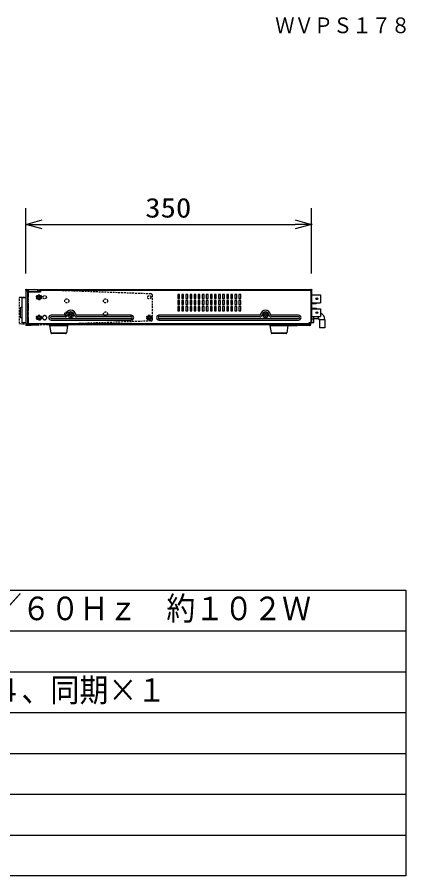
# Model space of a CAD drawing. Units: millimetres, scale not verified. Extents: x -63 to 63, y -57 to 57.
# Drawn here: x 14.9 to 62.5, y -56.5 to 48.7 of the extents above; entities that cross this region are included whole.
import ezdxf
from ezdxf.enums import TextEntityAlignment as Align

# ---------------------------------------------------------------- set-up
doc = ezdxf.new("R2010")
doc.units = ezdxf.units.MM
doc.header["$LTSCALE"] = 0.190236
doc.header["$PDMODE"] = 32
doc.header["$PDSIZE"] = 0.0951
for name, pattern in [('CHAIN1', [8, 5, -1, 1, -1]), ('DASHED1', [1.8, 1.2, -0.6]), ('DOUBLE_CHAIN1', [8.8, 5, -1, 0.6, -0.6, 0.6, -1])]:
    doc.linetypes.add(name, pattern=pattern)
for name, color, linetype in [('0-0_MOJI1', 2, 'Continuous'), ('0-1_TOUROKU', 1, 'Continuous'), ('0-2_GAIKEI', 1, 'Continuous'), ('0-3_WAKU', 3, 'Continuous'), ('0-4_Defpoints', 7, 'Continuous')]:
    doc.layers.add(name, color=color, linetype=linetype)
doc.styles.add('ＭＳ ゴシック', font='')
doc.styles.get('ＭＳ ゴシック').set_extended_font_data('MS Gothic')

# ---------------------------------------------------------------- blocks, each defined once
blk = doc.blocks.new('_OPEN30')
at = {"layer": '0-4_Defpoints'}
blk.add_line((0, 0), (-1, 0), dxfattribs=at)
blk.add_lwpolyline([(-1, 0.26795), (0, 0), (-1, -0.26795)], dxfattribs=at)

msp = doc.modelspace()

# ---------------------------------------------------------------- linework, layer by layer
at = {"layer": '0-2_GAIKEI', "color": 7}
for p, q in [((15.9581, 15.3159), (16.4581, 15.3159)), ((15.9581, 15.3159), (15.9581, 10.9159)), ((16.2081, 14.9159), (16.2227, 14.9134)), ((16.4581, 15.3159), (16.9459, 15.298)), ((17.6965, 15.2959), (50.8781, 15.2959)), ((50.9581, 15.2159), (50.9581, 11.2159)), ((15.9581, 14.2759), (15.5081, 14.2759)), ((15.5081, 11.2159), (15.5081, 14.2759)), ((16.2281, 14.1659), (16.2081, 14.1659)), ((16.2281, 14.0659), (16.2081, 14.0659)), ((16.2281, 11.8659), (16.2081, 11.8659)), ((16.2281, 11.7659), (16.2081, 11.7659)), ((15.9581, 11.2159), (15.5081, 11.2159)), ((16.4581, 10.9159), (15.9581, 10.9159)), ((16.3281, 11.1659), (18.4081, 11.1659)), ((18.4081, 11.1659), (50.6281, 11.1659)), ((18.8581, 10.9159), (21.0581, 10.9159)), ((18.8581, 10.9159), (18.9953, 10.001)), ((18.9081, 11.0159), (19.0081, 10.9159)), ((19.1909, 11.0159), (19.2909, 10.9159)), ((20.6252, 10.9159), (20.7252, 11.0159)), ((20.9081, 10.9159), (21.0081, 11.0159)), ((21.0581, 10.9159), (20.9209, 10.001)), ((45.8581, 10.9159), (45.9953, 10.001)), ((45.8581, 10.9159), (49.2481, 10.9159)), ((48.0581, 10.9159), (47.9209, 10.001)), ((49.2481, 10.9159), (49.2481, 11.0159)), ((49.3481, 11.0159), (49.3481, 10.9159)), ((50.7481, 10.9159), (49.3481, 10.9159)), ((50.9581, 11.2159), (50.6281, 11.2159)), ((50.8481, 11.0159), (50.8481, 11.2159)), ((18.9953, 10.001), (20.9209, 10.001)), ((20.822, 9.9159), (19.0942, 9.9159)), ((47.822, 9.9159), (46.0942, 9.9159))]:
    msp.add_line(p, q, dxfattribs=at)
at = {"layer": '0-2_GAIKEI'}
for p, q in [((15.9581, 15.167), (16.0581, 15.267)), ((16.0581, 15.267), (17.4581, 15.3159)), ((16.2081, 11.2062), (16.2081, 14.9755)), ((16.2281, 11.2659), (16.2281, 14.9459)), ((16.3046, 15.0755), (17.3545, 15.1121)), ((16.3281, 15.0459), (17.7381, 15.0459)), ((17.4581, 15.2157), (17.3545, 15.1121)), ((17.3616, 15.3125), (17.3616, 15.1192)), ((17.4567, 15.2792), (17.6343, 15.2727)), ((17.4581, 15.3159), (17.4581, 15.2157)), ((17.4581, 15.0459), (17.6341, 15.2658)), ((17.6965, 15.2159), (17.5605, 15.0459)), ((17.6965, 15.2159), (17.7381, 15.2159)), ((17.7381, 15.2959), (17.7381, 15.0459)), ((17.7381, 15.2159), (50.7981, 15.2159)), ((50.7981, 15.2959), (50.7981, 15.1359)), ((50.9581, 15.1359), (50.7981, 15.1359)), ((50.8781, 15.1359), (50.8781, 11.2159)), ((34.5581, 14.7159), (34.5581, 14.2159)), ((34.7781, 14.7159), (34.5581, 14.7159)), ((34.5581, 14.2159), (34.7781, 14.2159)), ((34.5581, 13.9659), (34.5581, 13.4659)), ((34.7781, 13.9659), (34.5581, 13.9659)), ((34.7781, 14.2159), (34.7781, 14.7159)), ((34.7781, 13.4659), (34.7781, 13.9659)), ((35.0581, 14.7159), (35.0581, 14.2159)), ((35.2781, 14.7159), (35.0581, 14.7159)), ((35.0581, 14.2159), (35.2781, 14.2159)), ((35.0581, 13.9659), (35.0581, 13.4659)), ((35.2781, 13.9659), (35.0581, 13.9659)), ((35.2781, 14.2159), (35.2781, 14.7159)), ((35.2781, 13.4659), (35.2781, 13.9659)), ((35.5581, 14.7159), (35.5581, 14.2159)), ((35.7781, 14.7159), (35.5581, 14.7159)), ((35.5581, 14.2159), (35.7781, 14.2159)), ((35.5581, 13.9659), (35.5581, 13.4659)), ((35.7781, 13.9659), (35.5581, 13.9659)), ((35.7781, 14.2159), (35.7781, 14.7159)), ((35.7781, 13.4659), (35.7781, 13.9659)), ((36.0581, 14.7159), (36.0581, 14.2159)), ((36.2781, 14.7159), (36.0581, 14.7159)), ((36.0581, 14.2159), (36.2781, 14.2159)), ((36.0581, 13.9659), (36.0581, 13.4659)), ((36.2781, 13.9659), (36.0581, 13.9659)), ((36.2781, 14.2159), (36.2781, 14.7159)), ((36.2781, 13.4659), (36.2781, 13.9659)), ((36.5581, 14.7159), (36.5581, 14.2159)), ((36.7781, 14.7159), (36.5581, 14.7159)), ((36.5581, 14.2159), (36.7781, 14.2159)), ((36.5581, 13.9659), (36.5581, 13.4659)), ((36.7781, 13.9659), (36.5581, 13.9659)), ((36.7781, 14.2159), (36.7781, 14.7159)), ((36.7781, 13.4659), (36.7781, 13.9659)), ((37.0581, 14.7159), (37.0581, 14.2159)), ((37.2781, 14.7159), (37.0581, 14.7159)), ((37.0581, 14.2159), (37.2781, 14.2159)), ((37.0581, 13.9659), (37.0581, 13.4659)), ((37.2781, 13.9659), (37.0581, 13.9659)), ((37.2781, 14.2159), (37.2781, 14.7159)), ((37.2781, 13.4659), (37.2781, 13.9659)), ((37.5581, 14.7159), (37.5581, 14.2159)), ((37.7781, 14.7159), (37.5581, 14.7159)), ((37.5581, 14.2159), (37.7781, 14.2159)), ((37.5581, 13.9659), (37.5581, 13.4659)), ((37.7781, 13.9659), (37.5581, 13.9659)), ((37.7781, 14.2159), (37.7781, 14.7159)), ((37.7781, 13.4659), (37.7781, 13.9659)), ((38.0581, 14.7159), (38.0581, 14.2159)), ((38.2781, 14.7159), (38.0581, 14.7159)), ((38.0581, 14.2159), (38.2781, 14.2159)), ((38.0581, 13.9659), (38.0581, 13.4659)), ((38.2781, 13.9659), (38.0581, 13.9659)), ((38.2781, 14.2159), (38.2781, 14.7159)), ((38.2781, 13.4659), (38.2781, 13.9659)), ((38.5581, 14.7159), (38.5581, 14.2159)), ((38.7781, 14.7159), (38.5581, 14.7159)), ((38.5581, 14.2159), (38.7781, 14.2159)), ((38.5581, 13.9659), (38.5581, 13.4659)), ((38.7781, 13.9659), (38.5581, 13.9659)), ((38.7781, 14.2159), (38.7781, 14.7159)), ((38.7781, 13.4659), (38.7781, 13.9659)), ((39.0581, 14.7159), (39.0581, 14.2159)), ((39.2781, 14.7159), (39.0581, 14.7159)), ((39.0581, 14.2159), (39.2781, 14.2159)), ((39.0581, 13.9659), (39.0581, 13.4659)), ((39.2781, 13.9659), (39.0581, 13.9659)), ((39.2781, 14.2159), (39.2781, 14.7159)), ((39.2781, 13.4659), (39.2781, 13.9659)), ((39.5581, 14.7159), (39.5581, 14.2159)), ((39.7781, 14.7159), (39.5581, 14.7159)), ((39.5581, 14.2159), (39.7781, 14.2159)), ((39.5581, 13.9659), (39.5581, 13.4659)), ((39.7781, 13.9659), (39.5581, 13.9659)), ((39.7781, 14.2159), (39.7781, 14.7159)), ((39.7781, 13.4659), (39.7781, 13.9659)), ((40.0581, 14.7159), (40.0581, 14.2159)), ((40.2781, 14.7159), (40.0581, 14.7159)), ((40.0581, 14.2159), (40.2781, 14.2159)), ((40.0581, 13.9659), (40.0581, 13.4659)), ((40.2781, 13.9659), (40.0581, 13.9659)), ((40.2781, 14.2159), (40.2781, 14.7159)), ((40.2781, 13.4659), (40.2781, 13.9659)), ((40.5581, 14.7159), (40.5581, 14.2159)), ((40.7781, 14.7159), (40.5581, 14.7159)), ((40.5581, 14.2159), (40.7781, 14.2159)), ((40.5581, 13.9659), (40.5581, 13.4659)), ((40.7781, 13.9659), (40.5581, 13.9659)), ((40.7781, 14.2159), (40.7781, 14.7159)), ((40.7781, 13.4659), (40.7781, 13.9659)), ((41.0581, 14.7159), (41.0581, 14.2159)), ((41.2781, 14.7159), (41.0581, 14.7159)), ((41.0581, 14.2159), (41.2781, 14.2159)), ((41.0581, 13.9659), (41.0581, 13.4659)), ((41.2781, 13.9659), (41.0581, 13.9659)), ((41.2781, 14.2159), (41.2781, 14.7159)), ((41.2781, 13.4659), (41.2781, 13.9659)), ((41.5581, 14.7159), (41.5581, 14.2159)), ((41.7781, 14.7159), (41.5581, 14.7159)), ((41.5581, 14.2159), (41.7781, 14.2159)), ((41.5581, 13.9659), (41.5581, 13.4659)), ((41.7781, 13.9659), (41.5581, 13.9659)), ((41.7781, 14.2159), (41.7781, 14.7159)), ((41.7781, 13.4659), (41.7781, 13.9659)), ((42.0581, 14.7159), (42.0581, 14.2159)), ((42.2781, 14.7159), (42.0581, 14.7159)), ((42.0581, 14.2159), (42.2781, 14.2159)), ((42.0581, 13.9659), (42.0581, 13.4659)), ((42.2781, 13.9659), (42.0581, 13.9659)), ((42.2781, 14.2159), (42.2781, 14.7159)), ((42.2781, 13.4659), (42.2781, 13.9659)), ((50.9581, 14.6509), (52.0281, 14.6509)), ((50.9581, 13.7009), (52.0281, 13.7009)), ((51.5481, 13.7009), (51.5481, 13.6609)), ((52.0281, 14.6509), (52.0281, 13.7009)), ((15.2981, 11.8759), (15.2981, 13.0759)), ((15.5081, 13.1259), (15.3481, 13.1259)), ((34.5581, 13.4659), (34.7781, 13.4659)), ((34.5581, 13.2159), (34.5581, 12.7159)), ((34.7781, 13.2159), (34.5581, 13.2159)), ((34.5581, 12.7159), (34.7781, 12.7159)), ((34.7781, 12.7159), (34.7781, 13.2159)), ((35.0581, 13.4659), (35.2781, 13.4659)), ((35.0581, 13.2159), (35.0581, 12.7159)), ((35.2781, 13.2159), (35.0581, 13.2159)), ((35.0581, 12.7159), (35.2781, 12.7159)), ((35.2781, 12.7159), (35.2781, 13.2159)), ((35.5581, 13.4659), (35.7781, 13.4659)), ((35.5581, 13.2159), (35.5581, 12.7159)), ((35.7781, 13.2159), (35.5581, 13.2159)), ((35.5581, 12.7159), (35.7781, 12.7159)), ((35.7781, 12.7159), (35.7781, 13.2159)), ((36.0581, 13.4659), (36.2781, 13.4659)), ((36.0581, 13.2159), (36.0581, 12.7159)), ((36.2781, 13.2159), (36.0581, 13.2159)), ((36.0581, 12.7159), (36.2781, 12.7159)), ((36.2781, 12.7159), (36.2781, 13.2159)), ((36.5581, 13.4659), (36.7781, 13.4659)), ((36.5581, 13.2159), (36.5581, 12.7159)), ((36.7781, 13.2159), (36.5581, 13.2159)), ((36.5581, 12.7159), (36.7781, 12.7159)), ((36.7781, 12.7159), (36.7781, 13.2159)), ((37.0581, 13.4659), (37.2781, 13.4659)), ((37.0581, 13.2159), (37.0581, 12.7159)), ((37.2781, 13.2159), (37.0581, 13.2159)), ((37.0581, 12.7159), (37.2781, 12.7159)), ((37.2781, 12.7159), (37.2781, 13.2159)), ((37.5581, 13.4659), (37.7781, 13.4659)), ((37.5581, 13.2159), (37.5581, 12.7159)), ((37.7781, 13.2159), (37.5581, 13.2159)), ((37.5581, 12.7159), (37.7781, 12.7159)), ((37.7781, 12.7159), (37.7781, 13.2159)), ((38.0581, 13.4659), (38.2781, 13.4659)), ((38.0581, 13.2159), (38.0581, 12.7159)), ((38.2781, 13.2159), (38.0581, 13.2159)), ((38.0581, 12.7159), (38.2781, 12.7159)), ((38.2781, 12.7159), (38.2781, 13.2159)), ((38.5581, 13.4659), (38.7781, 13.4659)), ((38.5581, 13.2159), (38.5581, 12.7159)), ((38.7781, 13.2159), (38.5581, 13.2159)), ((38.5581, 12.7159), (38.7781, 12.7159)), ((38.7781, 12.7159), (38.7781, 13.2159)), ((39.0581, 13.4659), (39.2781, 13.4659)), ((39.0581, 13.2159), (39.0581, 12.7159)), ((39.2781, 13.2159), (39.0581, 13.2159)), ((39.0581, 12.7159), (39.2781, 12.7159)), ((39.2781, 12.7159), (39.2781, 13.2159)), ((39.5581, 13.4659), (39.7781, 13.4659)), ((39.5581, 13.2159), (39.5581, 12.7159)), ((39.7781, 13.2159), (39.5581, 13.2159)), ((39.5581, 12.7159), (39.7781, 12.7159)), ((39.7781, 12.7159), (39.7781, 13.2159)), ((40.0581, 13.4659), (40.2781, 13.4659)), ((40.0581, 13.2159), (40.0581, 12.7159)), ((40.2781, 13.2159), (40.0581, 13.2159)), ((40.0581, 12.7159), (40.2781, 12.7159)), ((40.2781, 12.7159), (40.2781, 13.2159)), ((40.5581, 13.4659), (40.7781, 13.4659)), ((40.5581, 13.2159), (40.5581, 12.7159)), ((40.7781, 13.2159), (40.5581, 13.2159)), ((40.5581, 12.7159), (40.7781, 12.7159)), ((40.7781, 12.7159), (40.7781, 13.2159)), ((41.0581, 13.4659), (41.2781, 13.4659)), ((41.0581, 13.2159), (41.0581, 12.7159)), ((41.2781, 13.2159), (41.0581, 13.2159)), ((41.0581, 12.7159), (41.2781, 12.7159)), ((41.2781, 12.7159), (41.2781, 13.2159)), ((41.5581, 13.4659), (41.7781, 13.4659)), ((41.5581, 13.2159), (41.5581, 12.7159)), ((41.7781, 13.2159), (41.5581, 13.2159)), ((41.5581, 12.7159), (41.7781, 12.7159)), ((41.7781, 12.7159), (41.7781, 13.2159)), ((42.0581, 13.4659), (42.2781, 13.4659)), ((42.0581, 13.2159), (42.0581, 12.7159)), ((42.2781, 13.2159), (42.0581, 13.2159)), ((42.0581, 12.7159), (42.2781, 12.7159)), ((42.2781, 12.7159), (42.2781, 13.2159)), ((50.9581, 13.6109), (51.4981, 13.6109)), ((50.9581, 13.0409), (51.4981, 13.0409)), ((50.9581, 12.9509), (52.0281, 12.9509)), ((51.4981, 13.6109), (51.5481, 13.6609)), ((51.4981, 13.0409), (51.5481, 12.9909)), ((51.5481, 12.9909), (51.5481, 12.9509)), ((52.0281, 12.9509), (52.0281, 12.0009)), ((15.5081, 11.8259), (15.3481, 11.8259)), ((20.7653, 12.1659), (19.0581, 12.1659)), ((20.7653, 11.9659), (19.0581, 11.9659)), ((19.0581, 11.7659), (28.8581, 11.7659)), ((21.2731, 12.2059), (21.3381, 12.2059)), ((21.2731, 12.1259), (21.2731, 12.2059)), ((21.3381, 12.1259), (21.2731, 12.1259)), ((21.4181, 12.3509), (21.4981, 12.3509)), ((21.4181, 12.2859), (21.4181, 12.3509)), ((21.4181, 11.9809), (21.4181, 12.0459)), ((21.4981, 11.9809), (21.4181, 11.9809)), ((21.4981, 12.3509), (21.4981, 12.2859)), ((21.4981, 12.0459), (21.4981, 11.9809)), ((21.5781, 12.2059), (21.6431, 12.2059)), ((21.6431, 12.1259), (21.5781, 12.1259)), ((21.6431, 12.2059), (21.6431, 12.1259)), ((28.8581, 12.1659), (22.1509, 12.1659)), ((28.8581, 11.9659), (22.1509, 11.9659)), ((28.8581, 11.9659), (28.8581, 12.1659)), ((28.8581, 11.7659), (28.8581, 11.5659)), ((44.6153, 12.1659), (32.2581, 12.1659)), ((32.2581, 11.9659), (32.2581, 12.1659)), ((44.6153, 11.9659), (32.2581, 11.9659)), ((32.2581, 11.7659), (49.3581, 11.7659)), ((32.2581, 11.7659), (32.2581, 11.5659)), ((45.1231, 12.1259), (45.1231, 12.2059)), ((45.1231, 12.2059), (45.1881, 12.2059)), ((45.1881, 12.1259), (45.1231, 12.1259)), ((45.2681, 12.2859), (45.2681, 12.3509)), ((45.2681, 12.3509), (45.3481, 12.3509)), ((45.2681, 11.9809), (45.2681, 12.0459)), ((45.3481, 11.9809), (45.2681, 11.9809)), ((45.3481, 12.3509), (45.3481, 12.2859)), ((45.3481, 12.0459), (45.3481, 11.9809)), ((45.4281, 12.2059), (45.4931, 12.2059)), ((45.4931, 12.1259), (45.4281, 12.1259)), ((45.4931, 12.2059), (45.4931, 12.1259)), ((49.3581, 12.1659), (46.0009, 12.1659)), ((49.3581, 11.9659), (46.0009, 11.9659)), ((50.9581, 12.0009), (52.0281, 12.0009)), ((50.9581, 11.7039), (51.2481, 11.7039)), ((51.2481, 11.2859), (51.2481, 12.0009)), ((51.2481, 11.7759), (51.7481, 11.7759)), ((51.7481, 12.0009), (51.7481, 11.7759)), ((51.9081, 11.6159), (51.9081, 10.6159)), ((52.5881, 11.6159), (51.9081, 11.6159)), ((52.5881, 11.6159), (52.5881, 10.6159)), ((16.0581, 10.9647), (15.9581, 11.0647)), ((17.4581, 10.9159), (16.0581, 10.9647)), ((16.3046, 11.1062), (17.4581, 11.0659)), ((16.5081, 11.1659), (16.5081, 11.0991)), ((18.3581, 11.1159), (16.6081, 11.1159)), ((17.3616, 11.0693), (17.3616, 10.9192)), ((17.4581, 11.0659), (17.4581, 10.9159)), ((18.3581, 11.1159), (18.3581, 11.1659)), ((18.4081, 11.0859), (18.4081, 11.1659)), ((18.4081, 11.0859), (50.6281, 11.0859)), ((18.4581, 11.0159), (50.7481, 11.0159)), ((18.5581, 11.0159), (18.5581, 11.0859)), ((19.0581, 11.5659), (28.8581, 11.5659)), ((32.2581, 11.5659), (49.3581, 11.5659)), ((45.9081, 11.0159), (46.0081, 10.9159)), ((46.191, 11.0159), (46.291, 10.9159)), ((47.6253, 10.9159), (47.7253, 11.0159)), ((47.9081, 10.9159), (48.0081, 11.0159)), ((50.5981, 11.0859), (50.5981, 11.0159)), ((50.6281, 11.2159), (50.6281, 11.0859)), ((50.6281, 11.1159), (50.7481, 11.1159)), ((50.6981, 11.0159), (50.6981, 11.1159)), ((50.7481, 11.0159), (50.7481, 11.2159)), ((50.9581, 11.2859), (51.2481, 11.2859)), ((52.5881, 10.6159), (51.9081, 10.6159)), ((45.9953, 10.001), (47.9209, 10.001))]:
    msp.add_line(p, q, dxfattribs=at)
at = {"layer": '0-2_GAIKEI', "linetype": 'DOUBLE_CHAIN1'}
for p, q in [((16.2181, 15.1159), (15.9581, 15.1159)), ((17.5081, 14.4159), (17.3581, 14.4159)), ((17.3581, 14.4159), (17.3581, 14.3159)), ((17.3581, 14.3159), (17.5081, 14.3159)), ((17.6081, 14.5659), (17.5081, 14.5659)), ((17.5081, 14.5659), (17.5081, 14.4159)), ((17.5081, 14.3159), (17.5081, 14.1659)), ((17.5081, 14.1659), (17.6081, 14.1659)), ((17.6081, 14.4159), (17.6081, 14.5659)), ((17.7581, 14.4159), (17.6081, 14.4159)), ((17.6081, 14.3159), (17.7581, 14.3159)), ((17.6081, 14.1659), (17.6081, 14.3159)), ((17.7581, 14.3159), (17.7581, 14.4159)), ((17.5081, 11.9159), (17.3581, 11.9159)), ((17.3581, 11.9159), (17.3581, 11.8159)), ((17.3581, 11.8159), (17.5081, 11.8159)), ((17.6081, 12.0659), (17.5081, 12.0659)), ((17.5081, 12.0659), (17.5081, 11.9159)), ((17.5081, 11.8159), (17.5081, 11.6659)), ((17.5081, 11.6659), (17.6081, 11.6659)), ((17.6081, 11.9159), (17.6081, 12.0659)), ((17.7581, 11.9159), (17.6081, 11.9159)), ((17.6081, 11.8159), (17.7581, 11.8159)), ((17.6081, 11.6659), (17.6081, 11.8159)), ((17.7581, 11.8159), (17.7581, 11.9159)), ((18.0331, 11.7569), (18.0331, 11.9748)), ((18.4831, 11.9748), (18.4831, 11.7569)), ((31.0081, 11.9159), (30.8581, 11.9159)), ((30.8581, 11.9159), (30.8581, 11.8159)), ((30.8581, 11.8159), (31.0081, 11.8159)), ((31.1081, 12.0659), (31.0081, 12.0659)), ((31.0081, 12.0659), (31.0081, 11.9159)), ((31.0081, 11.8159), (31.0081, 11.6659)), ((31.0081, 11.6659), (31.1081, 11.6659)), ((31.1081, 11.9159), (31.1081, 12.0659)), ((31.2581, 11.9159), (31.1081, 11.9159)), ((31.1081, 11.8159), (31.2581, 11.8159)), ((31.1081, 11.6659), (31.1081, 11.8159)), ((31.2581, 11.8159), (31.2581, 11.9159)), ((15.9581, 11.1159), (16.2181, 11.1159))]:
    msp.add_line(p, q, dxfattribs=at)
at = {"layer": '0-2_GAIKEI', "color": 7, "linetype": 'DOUBLE_CHAIN1'}
for p, q in [((16.2181, 15.3159), (16.2181, 10.9159)), ((17.4567, 15.2792), (16.9459, 15.298))]:
    msp.add_line(p, q, dxfattribs=at)
at = {"layer": '0-2_GAIKEI', "linetype": 'DASHED1'}
for p, q in [((31.2654, 14.7729), (17.6343, 15.2727)), ((15.1581, 11.184), (15.1581, 14.3077)), ((15.2062, 14.3577), (15.9581, 14.3859)), ((31.4581, 11.6587), (31.4581, 14.5731)), ((15.2062, 11.1341), (15.9581, 11.1059)), ((31.2654, 11.4588), (16.4581, 10.9159))]:
    msp.add_line(p, q, dxfattribs=at)
for centre, radius in [((17.5581, 14.3659), 0.315), ((18.2581, 14.3659), 0.2), ((20.9581, 13.9159), 0.25), ((25.7081, 13.9159), 0.25), ((31.0581, 14.3659), 0.2), ((17.5581, 11.8659), 0.315), ((20.9581, 12.3159), 0.25), ((25.7081, 12.3159), 0.25), ((31.0581, 11.8659), 0.315)]:
    msp.add_circle(centre, radius, dxfattribs=at)
at = {"layer": '0-2_GAIKEI'}
for centre, radius in [((17.5581, 14.3659), 0.25), ((51.6041, 14.1759), 0.099), ((17.5581, 11.8659), 0.25), ((21.4581, 12.1659), 0.315), ((31.0581, 11.8659), 0.25), ((45.3081, 12.1659), 0.315), ((51.6041, 12.4759), 0.099)]:
    msp.add_circle(centre, radius, dxfattribs=at)
for centre, radius, start, end in [((16.3081, 14.9755), 0.1, 92, 180), ((16.3281, 14.9459), 0.1, 90, 180), ((17.6965, 15.2159), 0.08, 90, 141.34018), ((15.3481, 13.0759), 0.05, 90, 180), ((21.4581, 12.1659), 0.6, 8.21313, 171.78683), ((45.3081, 12.1659), 0.6, 8.21313, 171.78683), ((15.3481, 11.8759), 0.05, 180, 270), ((19.0581, 11.8659), 0.3, 90, 270), ((19.0581, 11.8659), 0.1, 90, 270), ((20.7653, 12.2659), 0.1, 270, 351.78655), ((20.7653, 12.2659), 0.3, 270, 351.78679), ((21.4581, 12.1659), 0.4, 8.21321, 171.78679), ((21.3381, 12.2859), 0.08, 270, 0), ((21.3381, 12.0459), 0.08, 0, 90), ((21.5781, 12.2859), 0.08, 180, 270), ((21.5781, 12.0459), 0.08, 90, 180), ((22.1509, 12.2659), 0.3, 188.21321, 270), ((22.1509, 12.2659), 0.1, 188.21371, 270), ((28.8581, 11.8659), 0.3, 270, 90), ((28.8581, 11.8659), 0.1, 270, 90), ((32.2581, 11.8659), 0.3, 90, 270), ((32.2581, 11.8659), 0.1, 90, 270), ((44.6153, 12.2659), 0.1, 270, 351.78655), ((44.6153, 12.2659), 0.3, 270, 351.78679), ((45.3081, 12.1659), 0.4, 8.21321, 171.78679), ((45.1881, 12.2859), 0.08, 270, 0), ((45.1881, 12.0459), 0.08, 0, 90), ((45.4281, 12.2859), 0.08, 180, 270), ((45.4281, 12.0459), 0.08, 90, 180), ((46.0009, 12.2659), 0.3, 188.21321, 270), ((46.0009, 12.2659), 0.1, 188.21371, 270), ((49.3581, 11.8659), 0.3, 270, 90), ((49.3581, 11.8659), 0.1, 270, 90), ((51.7481, 11.6159), 0.16, 0, 90), ((51.7481, 11.6159), 0.84, 0, 70.49043), ((16.3081, 11.2062), 0.1, 180, 268), ((16.6081, 11.2159), 0.1, 210.59889, 270), ((18.4581, 11.1159), 0.1, 180, 270)]:
    msp.add_arc(centre, radius, start, end, dxfattribs=at)
at = {"layer": '0-2_GAIKEI', "linetype": 'CHAIN1'}
for centre, start, end in [((31.2581, 14.5731), 0, 87.9001), ((31.2581, 11.6587), 272.0999, 0)]:
    msp.add_arc(centre, 0.2, start, end, dxfattribs=at)
at = {"layer": '0-2_GAIKEI', "color": 7}
for centre, radius, start, end in [((50.8781, 15.2159), 0.08, 0, 90), ((16.3281, 11.2659), 0.1, 180, 270), ((50.7481, 11.0159), 0.1, 270, 0), ((19.0942, 10.0159), 0.1, 188.53077, 270), ((20.822, 10.0159), 0.1, 270, 351.46923), ((46.0942, 10.0159), 0.1, 188.53077, 270), ((47.822, 10.0159), 0.1, 270, 351.46923)]:
    msp.add_arc(centre, radius, start, end, dxfattribs=at)
at = {"layer": '0-2_GAIKEI', "linetype": 'DASHED1'}
for centre, start, end in [((15.2081, 14.3077), 92.14759, 180), ((15.2081, 11.184), 180, 267.85241)]:
    msp.add_arc(centre, 0.05, start, end, dxfattribs=at)
at = {"layer": '0-2_GAIKEI', "linetype": 'DOUBLE_CHAIN1'}
for start, end in [(25.84193, 154.15807), (205.84193, 334.15807)]:
    msp.add_arc((18.2581, 11.8659), 0.25, start, end, dxfattribs=at)
at = {"layer": '0-3_WAKU'}
for p, q in [((15.9581, 17.2917), (15.9581, 25.2917)), ((50.9581, 17.2917), (50.9581, 25.2917)), ((17.9581, 23.2917), (48.9581, 23.2917))]:
    msp.add_line(p, q, dxfattribs=at)
at = {"layer": '0-3_WAKU', "color": 4}
for p, q in [((-62.5001, -21.5), (62.5001, -21.5)), ((62.5001, -21.5), (62.5001, -56.5001)), ((62.5001, -56.5001), (-62.5001, -56.5001))]:
    msp.add_line(p, q, dxfattribs=at)
at = {"layer": '0-3_WAKU', "color": 1}
for p, q in [((-62.5001, -26.5), (62.5001, -26.5)), ((-62.5001, -31.5001), (62.5001, -31.5001)), ((-62.5001, -36.5001), (62.5001, -36.5001)), ((-62.5001, -41.5001), (62.5001, -41.5001)), ((-62.5001, -46.5001), (62.5001, -46.5001)), ((-62.5001, -51.5001), (62.5001, -51.5001))]:
    msp.add_line(p, q, dxfattribs=at)
at = {"layer": '0-4_Defpoints'}
for p in [(50.9581, 23.2917), (15.9581, 15.2917), (50.9581, 15.2917)]:
    msp.add_point(p, dxfattribs=at)

# ---------------------------------------------------------------- block references
at = {"layer": '0-3_WAKU', "xscale": 2, "yscale": 2, "rotation": 180}
msp.add_blockref('_OPEN30', (15.9581, 23.2917), dxfattribs=at)
at = {"layer": '0-3_WAKU', "xscale": 2, "yscale": 2}
msp.add_blockref('_OPEN30', (50.9581, 23.2917), dxfattribs=at)

# ---------------------------------------------------------------- texts
at = {"layer": '0-0_MOJI1', "style": 'ＭＳ ゴシック', "width": 0.9}
for s, p in [('ＡＣ１００Ｖ\u3000５０／６０Ｈｚ\u3000約１０２Ｗ', (-20, -26.0552)), ('映像×１６、音声×４、同期×１', (-20, -36.0552))]:
    msp.add_text(s, height=2.887, dxfattribs=at).set_placement(p, align=Align.BOTTOM_LEFT)
at = {"layer": '0-1_TOUROKU', "style": 'ＭＳ ゴシック', "width": 0.9}
msp.add_text('ＷＶＰＳ１７８', height=1.925, dxfattribs=at).set_placement((46.5, 46.13), align=Align.BOTTOM_LEFT)
at = {"layer": '0-3_WAKU', "style": 'ＭＳ ゴシック', "width": 1.15}
msp.add_text('350', height=2.406, dxfattribs=at).set_placement((30.571, 23.4012), align=Align.BOTTOM_LEFT)

doc.saveas('drawing.dxf')
